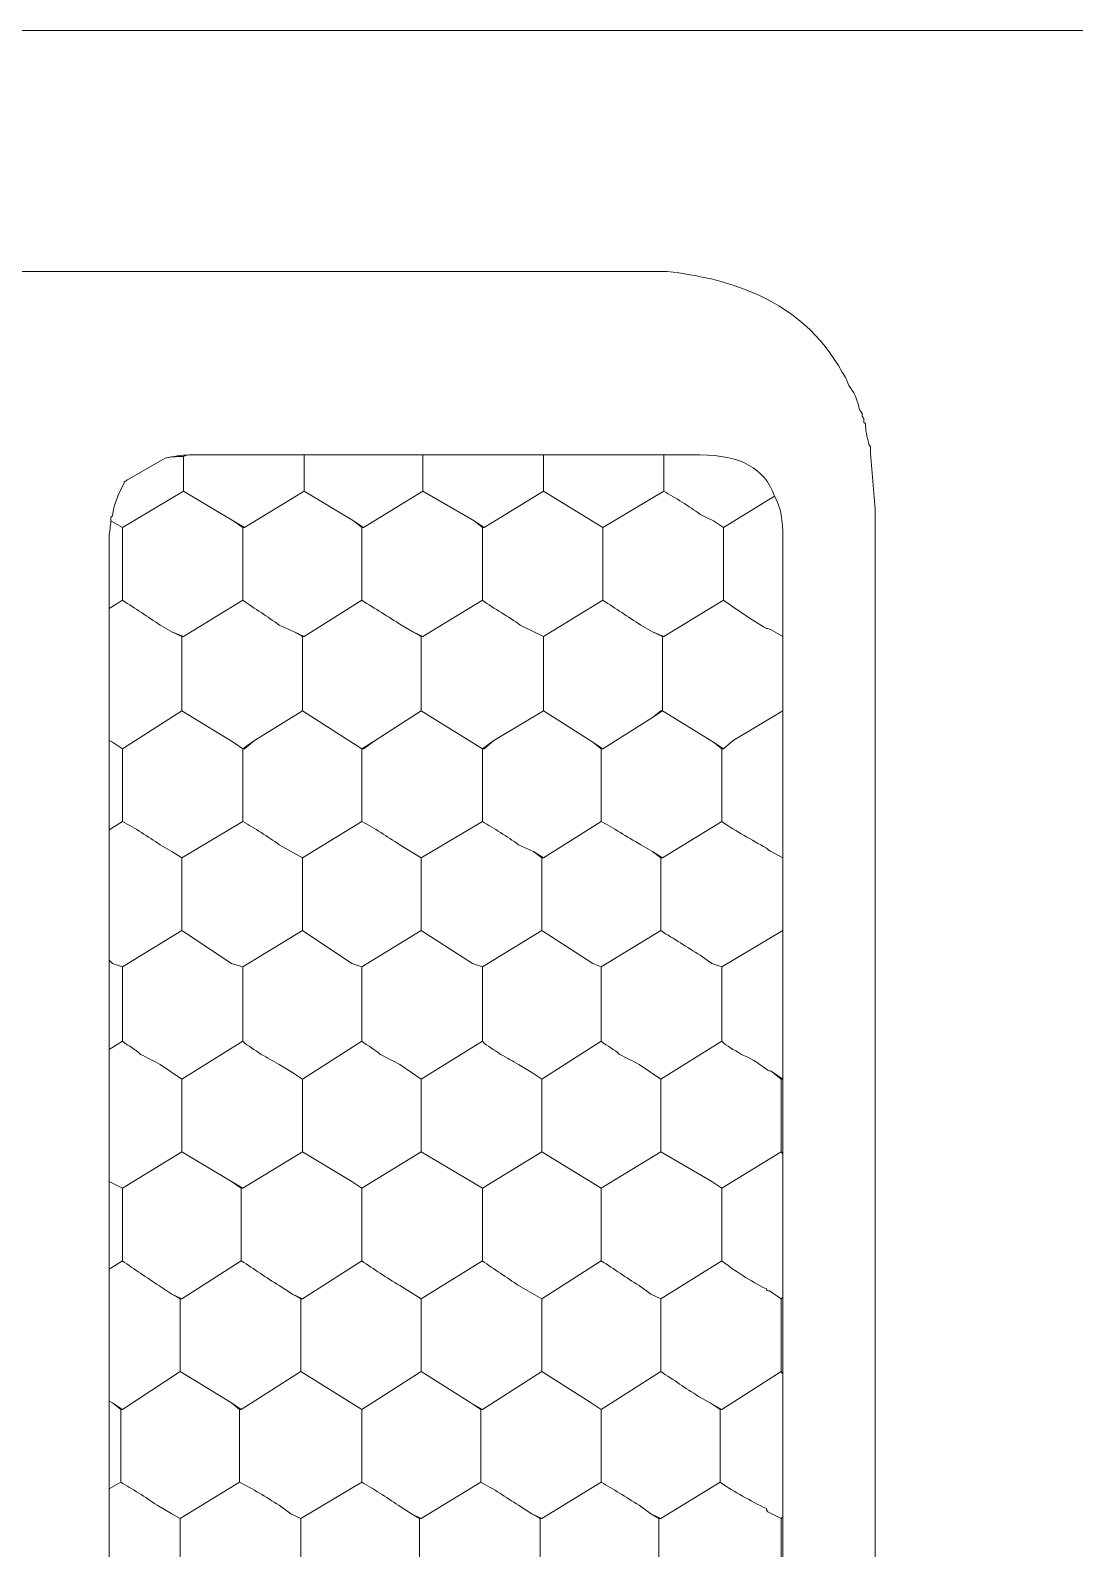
# Model space of a CAD drawing. Header units: metres. Extents: x -47.8 to 47.8, y 0 to 75.9.
# Drawn here: x 19.38 to 25.36, y 37.41 to 46.1 of the extents above; entities that cross this region are included whole.
import ezdxf

# ---------------------------------------------------------------- set-up
doc = ezdxf.new("R2010")
doc.units = ezdxf.units.M
doc.layers.add('ceco.net 240', color=7, linetype='Continuous')

msp = doc.modelspace()

# ---------------------------------------------------------------- linework, layer by layer
at = {"layer": 'ceco.net 240', "lineweight": 18}
for points in [[(26.491, 46.1035), (-26.4911, 46.1035)], [(20.256, 43.4635), (20.256, 43.6623)], [(20.9468, 43.4635), (20.9468, 43.6714)], [(21.6282, 43.6714), (21.6282, 43.4635)], [(22.3186, 43.4635), (22.3186, 43.6714)], [(23.009, 43.4635), (23.009, 43.6714)], [(20.256, 43.4635), (19.906, 43.2556)], [(20.5399, 43.2937), (20.256, 43.4635)], [(20.9468, 43.4635), (20.6061, 43.2556)], [(21.2307, 43.2937), (20.9468, 43.4635)], [(21.6282, 43.4635), (21.2872, 43.2556)], [(21.6282, 43.4635), (21.9214, 43.2937)], [(22.3186, 43.4635), (21.9782, 43.2556)], [(22.659, 43.2556), (22.3186, 43.4635)], [(23.009, 43.4635), (22.659, 43.2556)], [(23.6433, 43.4352), (23.3497, 43.2556)], [(19.8399, 43.2937), (19.906, 43.2556)], [(19.906, 43.2556), (19.906, 42.8389)], [(20.6061, 43.2556), (20.5399, 43.2937)], [(20.5399, 43.2937), (20.5968, 43.2556)], [(20.6061, 43.2556), (20.5968, 43.2556)], [(20.5968, 43.2556), (20.5968, 42.8389)], [(21.2779, 43.2556), (21.2307, 43.2937)], [(21.2872, 43.2556), (21.2307, 43.2937)], [(21.2779, 43.2556), (21.2872, 43.2556)], [(21.2779, 42.8389), (21.2779, 43.2556)], [(21.9686, 43.2556), (21.9214, 43.2937)], [(21.9214, 43.2937), (21.9782, 43.2556)], [(21.9782, 43.2556), (21.9686, 43.2556)], [(21.9686, 43.2556), (21.9686, 42.8389)], [(22.659, 42.8389), (22.659, 43.2556)], [(23.3497, 43.2556), (23.2932, 43.2937)], [(23.3497, 43.2556), (23.2932, 43.2937)], [(23.3497, 43.2556), (23.3497, 42.8389)], [(23.3497, 43.2556), (23.3497, 43.2556)], [(19.906, 42.8389), (19.8302, 42.7917)], [(20.5968, 42.8389), (20.256, 42.631)], [(20.9468, 42.631), (21.2779, 42.8389)], [(21.9686, 42.8389), (21.6282, 42.631)], [(22.3186, 42.631), (22.659, 42.8389)], [(23.3497, 42.8389), (23.009, 42.631)], [(20.256, 42.631), (20.1896, 42.6592)], [(20.1896, 42.6592), (20.2464, 42.631)], [(20.2464, 42.631), (20.256, 42.631)], [(20.2464, 42.631), (20.2464, 42.2052)], [(20.8899, 42.6592), (20.9468, 42.631)], [(20.8899, 42.6592), (20.9371, 42.631)], [(20.9371, 42.631), (20.9468, 42.631)], [(20.9371, 42.2052), (20.9371, 42.631)], [(21.6282, 42.631), (21.571, 42.6592)], [(21.571, 42.6592), (21.6186, 42.631)], [(21.6186, 42.631), (21.6282, 42.631)], [(21.6186, 42.631), (21.6186, 42.2052)], [(22.3186, 42.631), (22.3186, 42.2052)], [(23.0001, 42.631), (22.9432, 42.6592)], [(23.009, 42.631), (22.9432, 42.6592)], [(23.0001, 42.631), (23.0001, 42.2052)], [(23.009, 42.631), (23.0001, 42.631)], [(23.6905, 42.631), (23.624, 42.6691)], [(23.6905, 42.631), (23.6905, 42.631), (23.624, 42.6691)], [(23.6905, 42.2052), (23.6905, 42.631)], [(20.2464, 42.2052), (19.906, 41.9881)], [(20.5399, 42.0255), (20.2464, 42.2052)], [(20.6629, 42.0353), (20.9371, 42.2052)], [(21.2779, 41.9881), (20.9371, 42.2052)], [(21.6186, 42.2052), (21.3536, 42.0353)], [(21.9686, 41.9881), (21.6186, 42.2052)], [(22.3186, 42.2052), (22.0347, 42.0353)], [(22.6022, 42.0255), (22.3186, 42.2052)], [(23.0001, 42.2052), (22.9432, 42.168)], [(22.9432, 42.168), (22.9904, 42.2052), (23.0001, 42.2052)], [(23.0001, 42.2052), (23.2932, 42.0255)], [(23.4066, 42.0353), (23.6905, 42.2052)], [(23.6905, 42.2052), (23.6905, 42.2052)], [(22.659, 41.9881), (22.9432, 42.168)], [(19.8492, 42.0255), (19.8302, 42.0353)], [(19.906, 41.9881), (19.8492, 42.0255)], [(19.8492, 42.0255), (19.906, 41.9881)], [(20.5399, 42.0255), (20.5968, 41.9881)], [(20.5968, 41.9881), (20.5399, 42.0255)], [(20.6629, 42.0353), (20.5968, 41.9881)], [(20.5968, 41.9881), (20.6061, 41.9881), (20.6629, 42.0353)], [(21.2779, 41.9881), (21.2872, 41.9881), (21.3536, 42.0353)], [(21.3536, 42.0353), (21.2779, 41.9881)], [(22.0347, 42.0353), (21.9686, 41.9881)], [(21.9686, 41.9881), (21.9782, 41.9881), (22.0347, 42.0353)], [(22.6022, 42.0255), (22.6493, 41.9881)], [(22.659, 41.9881), (22.6022, 42.0255)], [(23.3497, 41.9881), (23.2932, 42.0255)], [(23.2932, 42.0255), (23.3404, 41.9881)], [(23.3497, 41.9881), (23.3497, 41.9881), (23.4066, 42.0353)], [(23.4066, 42.0353), (23.3497, 41.9881)], [(19.906, 41.9881), (19.906, 41.9881)], [(19.906, 41.5715), (19.906, 41.9881)], [(20.5968, 41.9881), (20.5968, 41.9881)], [(20.5968, 41.5715), (20.5968, 41.9881)], [(21.2779, 41.5715), (21.2779, 41.9881)], [(21.9686, 41.9881), (21.9686, 41.5715)], [(22.6493, 41.5715), (22.6493, 41.9881)], [(22.6493, 41.9881), (22.659, 41.9881)], [(23.3404, 41.9881), (23.3404, 41.5715)], [(23.3404, 41.9881), (23.3497, 41.9881)], [(19.906, 41.5715), (19.8302, 41.5243)], [(20.5968, 41.5715), (20.2464, 41.3635)], [(21.2779, 41.5715), (20.9371, 41.3635)], [(21.9686, 41.5715), (21.6186, 41.3635)], [(22.3186, 41.3635), (22.6493, 41.5715)], [(23.3404, 41.5715), (23.0001, 41.3635)], [(20.1896, 41.4009), (20.2464, 41.3635)], [(20.2464, 41.3635), (20.1896, 41.4009)], [(22.2618, 41.4009), (22.3186, 41.3635)], [(22.309, 41.3635), (22.2618, 41.4009)], [(22.9432, 41.4009), (22.9904, 41.3635)], [(23.0001, 41.3635), (22.9432, 41.4009)], [(20.2464, 41.3635), (20.2464, 41.3635)], [(20.2464, 40.9469), (20.2464, 41.3635)], [(20.9371, 41.3635), (20.9371, 40.9469)], [(21.6186, 40.9469), (21.6186, 41.3635)], [(22.309, 41.3635), (22.3186, 41.3635)], [(22.309, 40.9469), (22.309, 41.3635)], [(22.9904, 41.3635), (23.0001, 41.3635)], [(22.9904, 41.3635), (22.9904, 40.9469)], [(23.6905, 41.3635), (23.6905, 41.3635)], [(23.6905, 41.3635), (23.6905, 40.9469)], [(20.2464, 40.9469), (19.906, 40.7389)], [(20.5968, 40.7389), (20.5306, 40.7581), (20.2464, 40.9469)], [(20.9371, 40.9469), (20.5968, 40.7389)], [(20.9371, 40.9469), (21.221, 40.7581)], [(21.6186, 40.9469), (21.2779, 40.7389)], [(21.9118, 40.7581), (21.6186, 40.9469)], [(21.9686, 40.7389), (22.309, 40.9469)], [(22.6022, 40.7581), (22.309, 40.9469)], [(22.9904, 40.9469), (22.6493, 40.7389)], [(23.6905, 40.9469), (23.3404, 40.7389)], [(19.8492, 40.7581), (19.8302, 40.7772)], [(19.906, 40.7389), (19.8492, 40.7581)], [(19.906, 40.7389), (19.8492, 40.7581)], [(19.906, 40.7389), (19.906, 40.7389)], [(19.906, 40.3131), (19.906, 40.7389)], [(20.5968, 40.3131), (20.5968, 40.7389)], [(21.221, 40.7581), (21.2779, 40.7389)], [(21.2779, 40.7389), (21.221, 40.7581)], [(21.2779, 40.7389), (21.2779, 40.7389)], [(21.2779, 40.7389), (21.2779, 40.3131)], [(21.9118, 40.7581), (21.9686, 40.7389)], [(21.9686, 40.7389), (21.9118, 40.7581)], [(21.9686, 40.7389), (21.9686, 40.7389)], [(21.9686, 40.3131), (21.9686, 40.7389)], [(22.6493, 40.7389), (22.6022, 40.7581)], [(22.6022, 40.7581), (22.6493, 40.7389)], [(22.6493, 40.7389), (22.6493, 40.7389)], [(22.6493, 40.7389), (22.6493, 40.3131)], [(23.3404, 40.7389), (23.3404, 40.3131)], [(19.8302, 40.2659), (19.906, 40.3131)], [(20.5968, 40.3131), (20.2464, 40.0954)], [(21.2779, 40.3131), (20.9371, 40.0954)], [(21.9686, 40.3131), (21.6186, 40.0954)], [(22.6493, 40.3131), (22.309, 40.0954)], [(23.3404, 40.3131), (22.9904, 40.0954)], [(20.2464, 40.0954), (20.2464, 39.6796)], [(20.9371, 40.0954), (20.8806, 40.1335)], [(20.9371, 40.0954), (20.8806, 40.1335)], [(20.9371, 39.6796), (20.9371, 40.0954)], [(20.9371, 40.0954), (20.9371, 40.0954)], [(21.5617, 40.1335), (21.6186, 40.0954)], [(21.5617, 40.1335), (21.6186, 40.0954)], [(21.6186, 40.0954), (21.6186, 39.6796)], [(21.6186, 40.0954), (21.6186, 40.0954)], [(22.309, 40.0954), (22.2521, 40.1335)], [(22.309, 40.0954), (22.2521, 40.1335)], [(22.309, 39.6796), (22.309, 40.0954)], [(22.309, 40.0954), (22.309, 40.0954)], [(22.9904, 39.6796), (22.9904, 40.0954)], [(23.6808, 40.0954), (23.624, 40.1426)], [(23.6905, 40.0954), (23.624, 40.1426)], [(23.6808, 40.0954), (23.6808, 39.6796)], [(23.6905, 40.0954), (23.6808, 40.0954)], [(23.6905, 40.0954), (23.6905, 40.0954)], [(20.2464, 39.6796), (19.906, 39.4708)], [(20.2464, 39.6796), (20.5306, 39.5089)], [(20.5968, 39.4708), (20.9371, 39.6796)], [(21.221, 39.5089), (20.9371, 39.6796)], [(21.6186, 39.6796), (21.2779, 39.4708)], [(21.6186, 39.6796), (21.9686, 39.4708)], [(21.9686, 39.4708), (22.309, 39.6796)], [(22.309, 39.6796), (22.6493, 39.4708)], [(22.6493, 39.4708), (22.9904, 39.6796)], [(22.9904, 39.6796), (23.2836, 39.5089)], [(23.3404, 39.4708), (23.6808, 39.6796)], [(19.906, 39.4708), (19.8302, 39.5089)], [(20.5871, 39.4708), (20.5306, 39.5089)], [(20.5306, 39.5089), (20.5968, 39.4708)], [(21.2779, 39.4708), (21.221, 39.5089)], [(21.2779, 39.4708), (21.221, 39.5089)], [(23.2836, 39.5089), (23.3404, 39.4708)], [(23.2836, 39.5089), (23.3404, 39.4708)], [(19.906, 39.4708), (19.906, 39.055)], [(20.5871, 39.4708), (20.5968, 39.4708)], [(20.5871, 39.055), (20.5871, 39.4708)], [(21.2779, 39.4708), (21.2779, 39.4708)], [(21.2779, 39.055), (21.2779, 39.4708)], [(21.9686, 39.055), (21.9686, 39.4708)], [(22.6493, 39.055), (22.6493, 39.4708)], [(23.3404, 39.4708), (23.3404, 39.4708)], [(23.3404, 39.055), (23.3404, 39.4708)], [(19.906, 39.055), (19.8302, 39.0078)], [(20.2464, 38.8371), (20.5871, 39.055)], [(21.2779, 39.055), (20.9371, 38.8371)], [(21.9686, 39.055), (21.6186, 38.8371)], [(22.6493, 39.055), (22.309, 38.8371)], [(23.3404, 39.055), (22.9904, 38.8371)], [(23.6808, 38.8371), (23.6147, 38.8843)], [(23.6808, 38.8371), (23.6147, 38.8843)], [(20.1896, 38.8652), (20.2464, 38.8371)], [(20.2374, 38.8371), (20.1896, 38.8652)], [(20.2374, 38.8371), (20.2464, 38.8371)], [(20.2374, 38.4213), (20.2374, 38.8371)], [(20.8806, 38.8652), (20.9278, 38.8371)], [(20.9371, 38.8371), (20.8806, 38.8652)], [(20.9278, 38.8371), (20.9371, 38.8371)], [(20.9278, 38.8371), (20.9278, 38.4213)], [(21.6186, 38.4213), (21.6186, 38.8371)], [(22.309, 38.8371), (22.309, 38.4213)], [(22.9904, 38.8371), (22.9336, 38.8652)], [(22.9904, 38.8371), (22.9336, 38.8652)], [(22.9904, 38.8371), (22.9904, 38.8371)], [(22.9904, 38.4213), (22.9904, 38.8371)], [(23.6808, 38.8371), (23.6905, 38.8471)], [(23.6808, 38.8371), (23.6808, 38.8371)], [(23.6808, 38.4213), (23.6808, 38.8371)], [(20.2374, 38.4213), (19.906, 38.2034)], [(20.5306, 38.2414), (20.2374, 38.4213)], [(20.9278, 38.4213), (20.5871, 38.2034)], [(21.2779, 38.2034), (20.9278, 38.4213)], [(21.2779, 38.2034), (21.6186, 38.4213)], [(21.9025, 38.2414), (21.6186, 38.4213)], [(21.9686, 38.2034), (22.309, 38.4213)], [(22.309, 38.4213), (22.5929, 38.2414)], [(22.6493, 38.2034), (22.9904, 38.4213)], [(23.3404, 38.2034), (23.6808, 38.4213)], [(19.8492, 38.2414), (19.8302, 38.2506)], [(19.906, 38.2034), (19.8492, 38.2414)], [(19.8492, 38.2414), (19.8964, 38.2034)], [(19.906, 38.2034), (19.8964, 38.2034)], [(19.8964, 38.2034), (19.8964, 37.7867)], [(20.5871, 38.2034), (20.5306, 38.2414)], [(20.5778, 38.2034), (20.5306, 38.2414)], [(20.5871, 38.2034), (20.5778, 38.2034)], [(20.5778, 37.7867), (20.5778, 38.2034)], [(21.2779, 37.7867), (21.2779, 38.2034)], [(21.9025, 38.2414), (21.959, 38.2034)], [(21.9686, 38.2034), (21.9025, 38.2414)], [(21.959, 38.2034), (21.9686, 38.2034)], [(21.959, 37.7867), (21.959, 38.2034)], [(22.5929, 38.2414), (22.6493, 38.2034)], [(22.5929, 38.2414), (22.6493, 38.2034)], [(22.6493, 38.2034), (22.6493, 38.2034)], [(22.6493, 38.2034), (22.6493, 37.7867)], [(23.3404, 38.2034), (23.2739, 38.2414)], [(23.2739, 38.2414), (23.3308, 38.2034)], [(23.3308, 38.2034), (23.3404, 38.2034)], [(23.3308, 37.7867), (23.3308, 38.2034)], [(19.8964, 37.7867), (19.8302, 37.7495)], [(20.5778, 37.7867), (20.2374, 37.5788)], [(21.2779, 37.7867), (20.9278, 37.5788)], [(21.959, 37.7867), (21.6186, 37.5788)], [(22.6493, 37.7867), (22.309, 37.5788)], [(23.3308, 37.7867), (22.9904, 37.5788)], [(20.1896, 37.607), (20.2374, 37.5788)], [(20.1896, 37.607), (20.2374, 37.5788)], [(20.2374, 37.5788), (20.2374, 37.5788)], [(20.2374, 37.5788), (20.2374, 37.1629)], [(20.9278, 37.1629), (20.9278, 37.5788)], [(21.6089, 37.5788), (21.5617, 37.607)], [(21.5617, 37.607), (21.6186, 37.5788)], [(21.6186, 37.5788), (21.6089, 37.5788)], [(21.6089, 37.1629), (21.6089, 37.5788)], [(22.2993, 37.5788), (22.2521, 37.607)], [(22.309, 37.5788), (22.2521, 37.607)], [(22.309, 37.5788), (22.2993, 37.5788)], [(22.2993, 37.1629), (22.2993, 37.5788)], [(22.9336, 37.607), (22.9808, 37.5788)], [(22.9904, 37.5788), (22.9336, 37.607)], [(22.9808, 37.5788), (22.9904, 37.5788)], [(22.9808, 37.1629), (22.9808, 37.5788)], [(23.6905, 37.5887), (23.6808, 37.5788)], [(23.6808, 37.5788), (23.6808, 37.1629)]]:
    msp.add_lwpolyline(points, dxfattribs=at)
for points, knots in [([(18.6189, 29.7358), (18.6189, 29.7358), (22.8009, 29.7358), (22.8009, 29.7358), (22.8674, 29.7358), (22.9243, 29.7358), (22.9715, 29.745), (23.246, 29.7639), (23.4727, 29.8302), (23.6526, 29.9346), (23.7191, 29.972), (23.7756, 30.0101), (23.8227, 30.0481), (23.8699, 30.0953), (23.9078, 30.1334), (23.9364, 30.1806), (23.965, 30.2088), (23.974, 30.2369), (24.0026, 30.2652), (24.0122, 30.2752), (24.0215, 30.2841), (24.0215, 30.2941), (24.0215, 30.2941), (24.1921, 30.7482), (24.1921, 30.7482), (24.211, 30.8706), (24.22, 31.0131), (24.22, 31.1549), (24.22, 31.1549), (24.22, 43.3119), (24.22, 43.3119), (24.22, 43.331), (24.22, 43.3409), (24.22, 43.36), (24.22, 43.36), (24.1921, 43.6814), (24.1921, 43.6814), (24.1921, 43.6905), (24.1921, 43.6905), (24.1921, 43.6905), (24.1921, 43.7003), (24.1921, 43.7095), (24.1921, 43.7095), (24.1921, 43.7195), (24.1921, 43.7195), (24.1921, 43.7195), (24.1824, 43.7286), (24.1824, 43.7377), (24.1824, 43.7377), (24.1728, 43.7758), (24.1635, 43.8139), (24.1635, 43.8519), (24.1538, 43.8519), (24.1538, 43.8611), (24.1538, 43.8611), (24.1538, 43.8702), (24.1538, 43.8802), (24.1538, 43.8802), (24.1445, 43.8893), (24.1445, 43.8991), (24.1445, 43.8991), (24.1445, 43.9083), (24.1445, 43.9083), (24.1445, 43.9083), (24.1352, 43.9274), (24.1256, 43.9274), (24.1256, 43.9463), (24.1163, 43.9937), (24.097, 44.0318), (24.0687, 44.069), (24.0594, 44.0972), (24.0498, 44.1162), (24.0312, 44.1453), (23.9171, 44.3532), (23.7377, 44.5139), (23.501, 44.6083), (23.3594, 44.6655), (23.2078, 44.7027), (23.028, 44.7218), (23.0187, 44.7218), (23.009, 44.7218), (22.9904, 44.7218), (22.9336, 44.7218), (22.8674, 44.7218), (22.8009, 44.7218), (22.8009, 44.7218), (18.6189, 44.7218), (18.6189, 44.7218)], [0, 0, 0, 0, 1, 1, 1, 2, 2, 2, 3, 3, 3, 4, 4, 4, 5, 5, 5, 6, 6, 6, 7, 7, 7, 8, 8, 8, 9, 9, 9, 10, 10, 10, 11, 11, 11, 12, 12, 12, 13, 13, 13, 14, 14, 14, 15, 15, 15, 16, 16, 16, 17, 17, 17, 18, 18, 18, 19, 19, 19, 20, 20, 20, 21, 21, 21, 22, 22, 22, 23, 23, 23, 24, 24, 24, 25, 25, 25, 26, 26, 26, 27, 27, 27, 28, 28, 28, 29, 29, 29, 29]), ([(20.2939, 43.6714), (20.2939, 43.6714), (20.9468, 43.6714), (20.9468, 43.6714), (20.9468, 43.6714), (21.6282, 43.6714), (21.6282, 43.6714), (21.6282, 43.6714), (22.3186, 43.6714), (22.3186, 43.6714), (22.3186, 43.6714), (23.009, 43.6714), (23.009, 43.6714), (23.009, 43.6714), (23.2174, 43.6714), (23.2174, 43.6714), (23.4445, 43.6714), (23.5864, 43.596), (23.6433, 43.4352), (23.6808, 43.3691), (23.6905, 43.2937), (23.6905, 43.1984), (23.6905, 43.1984), (23.6905, 42.631), (23.6905, 42.631), (23.6905, 42.631), (23.6905, 42.2052), (23.6905, 42.2052), (23.6905, 42.2052), (23.6905, 41.3635), (23.6905, 41.3635), (23.6905, 41.3635), (23.6905, 40.9377), (23.6905, 40.9377), (23.6905, 40.9377), (23.6905, 40.0954), (23.6905, 40.0954), (23.6905, 40.0954), (23.6905, 39.6696), (23.6905, 39.6696), (23.6905, 39.6696), (23.6905, 38.8471), (23.6905, 38.8471), (23.6905, 38.8471), (23.6905, 38.4113), (23.6905, 38.4113), (23.6905, 38.4113), (23.6905, 37.5887), (23.6905, 37.5887), (23.6905, 37.5887), (23.6905, 37.144), (23.6905, 37.144), (23.6905, 37.144), (23.6905, 36.3304), (23.6905, 36.3304), (23.6905, 36.3304), (23.6905, 35.8857), (23.6905, 35.8857), (23.6905, 35.8857), (23.6905, 35.0621), (23.6905, 35.0621), (23.6905, 35.0621), (23.6905, 34.6174), (23.6905, 34.6174), (23.6905, 34.6174), (23.6905, 33.804), (23.6905, 33.804), (23.6905, 33.804), (23.6905, 33.359), (23.6905, 33.359), (23.6905, 33.359), (23.6905, 32.5456), (23.6905, 32.5456), (23.6905, 32.5456), (23.6905, 32.0918), (23.6905, 32.0918), (23.6905, 32.0918), (23.6905, 31.2773), (23.6905, 31.2773), (23.6905, 31.2773), (23.6905, 30.8998), (23.6905, 30.8998), (23.6905, 30.8706), (23.6905, 30.8526), (23.6905, 30.8234), (23.6712, 30.5875), (23.5482, 30.4548), (23.3118, 30.4267), (23.2836, 30.4267), (23.255, 30.4267), (23.2174, 30.4267), (23.2174, 30.4267), (22.6307, 30.4267), (22.6307, 30.4267), (22.6307, 30.4267), (21.94, 30.4267), (21.94, 30.4267), (21.94, 30.4267), (21.2589, 30.4267), (21.2589, 30.4267), (21.2589, 30.4267), (20.5682, 30.4267), (20.5682, 30.4267), (20.5682, 30.4267), (20.3036, 30.4267), (20.3036, 30.4267), (20.2939, 30.4267), (20.2939, 30.4267), (20.2939, 30.4267), (20.2846, 30.4267), (20.2846, 30.4267), (20.2846, 30.4267), (20.2846, 30.4267), (20.2846, 30.4267), (20.275, 30.4267), (20.275, 30.4267), (20.275, 30.4267), (20.2653, 30.4267), (20.2374, 30.4267), (20.2278, 30.4267), (20.1992, 30.4267), (20.1992, 30.4267), (20.1992, 30.4267), (20.1992, 30.4267), (20.1992, 30.4267), (19.9346, 30.5583), (19.9346, 30.5583)], [0, 0, 0, 0, 1, 1, 1, 2, 2, 2, 3, 3, 3, 4, 4, 4, 5, 5, 5, 6, 6, 6, 7, 7, 7, 8, 8, 8, 9, 9, 9, 10, 10, 10, 11, 11, 11, 12, 12, 12, 13, 13, 13, 14, 14, 14, 15, 15, 15, 16, 16, 16, 17, 17, 17, 18, 18, 18, 19, 19, 19, 20, 20, 20, 21, 21, 21, 22, 22, 22, 23, 23, 23, 24, 24, 24, 25, 25, 25, 26, 26, 26, 27, 27, 27, 28, 28, 28, 29, 29, 29, 30, 30, 30, 31, 31, 31, 32, 32, 32, 33, 33, 33, 34, 34, 34, 35, 35, 35, 36, 36, 36, 37, 37, 37, 38, 38, 38, 39, 39, 39, 40, 40, 40, 41, 41, 41, 42, 42, 42, 42]), ([(20.2939, 43.6714), (20.2846, 43.6714), (20.275, 43.6714), (20.256, 43.6623), (20.2278, 43.6623), (20.1896, 43.6623), (20.152, 43.6531)], [0, 0, 0, 0, 1, 1, 1, 2, 2, 2, 2]), ([(20.152, 43.6531), (20.152, 43.6531), (19.9346, 43.5298), (19.9346, 43.5298), (19.9346, 43.5298), (19.9346, 43.5298), (19.925, 43.5207), (19.9157, 43.5207), (19.9157, 43.5207), (19.9157, 43.5107), (19.8867, 43.4544), (19.8588, 43.3972), (19.8492, 43.3219), (19.8399, 43.3219), (19.8399, 43.3119), (19.8399, 43.3119), (19.8399, 43.3119), (19.8399, 43.3028), (19.8399, 43.2937), (19.8399, 43.2647), (19.8302, 43.2365), (19.8302, 43.1984), (19.8302, 43.1984), (19.8302, 42.7917), (19.8302, 42.7917), (19.8302, 42.7917), (19.8302, 42.0353), (19.8302, 42.0353), (19.8302, 42.0353), (19.8302, 41.5243), (19.8302, 41.5243), (19.8302, 41.5243), (19.8302, 40.7772), (19.8302, 40.7772), (19.8302, 40.7772), (19.8302, 40.2659), (19.8302, 40.2659), (19.8302, 40.2659), (19.8302, 39.5089), (19.8302, 39.5089), (19.8302, 39.5089), (19.8302, 39.0078), (19.8302, 39.0078), (19.8302, 39.0078), (19.8302, 38.2506), (19.8302, 38.2506), (19.8302, 38.2506), (19.8302, 37.7495), (19.8302, 37.7495), (19.8302, 37.7495), (19.8302, 36.9831), (19.8302, 36.9831), (19.8302, 36.9831), (19.8302, 36.4811), (19.8302, 36.4811), (19.8302, 36.4811), (19.8302, 35.715), (19.8302, 35.715), (19.8302, 35.715), (19.8302, 35.223), (19.8302, 35.223), (19.8302, 35.223), (19.8302, 34.4566), (19.8302, 34.4566), (19.8302, 34.4566), (19.8302, 33.9647), (19.8302, 33.9647), (19.8302, 33.9647), (19.8302, 33.1894), (19.8302, 33.1894), (19.8302, 33.1894), (19.8302, 32.7064), (19.8302, 32.7064), (19.8302, 32.7064), (19.8302, 31.931), (19.8302, 31.931), (19.8302, 31.931), (19.8302, 31.4389), (19.8302, 31.4389), (19.8302, 31.4389), (19.8302, 30.8998), (19.8302, 30.8998), (19.8302, 30.8898), (19.8302, 30.8806), (19.8302, 30.8706), (19.8302, 30.8706), (19.8302, 30.8706), (19.8302, 30.8706), (19.8302, 30.8706), (19.8492, 30.7482), (19.8492, 30.7482)], [0, 0, 0, 0, 1, 1, 1, 2, 2, 2, 3, 3, 3, 4, 4, 4, 5, 5, 5, 6, 6, 6, 7, 7, 7, 8, 8, 8, 9, 9, 9, 10, 10, 10, 11, 11, 11, 12, 12, 12, 13, 13, 13, 14, 14, 14, 15, 15, 15, 16, 16, 16, 17, 17, 17, 18, 18, 18, 19, 19, 19, 20, 20, 20, 21, 21, 21, 22, 22, 22, 23, 23, 23, 24, 24, 24, 25, 25, 25, 26, 26, 26, 27, 27, 27, 28, 28, 28, 29, 29, 29, 30, 30, 30, 30]), ([(23.2932, 43.2937), (23.2932, 43.2937), (23.2174, 43.331), (23.2174, 43.331), (23.151, 43.3782), (23.0752, 43.4261), (23.009, 43.4635)], [0, 0, 0, 0, 1, 1, 1, 2, 2, 2, 2]), ([(19.906, 42.8389), (19.9818, 42.7917), (20.048, 42.7445), (20.1234, 42.6973), (20.1234, 42.6973), (20.1896, 42.6592), (20.1896, 42.6592)], [0, 0, 0, 0, 1, 1, 1, 2, 2, 2, 2]), ([(20.5968, 42.8389), (20.6629, 42.7917), (20.7384, 42.7445), (20.8048, 42.6973), (20.8048, 42.6973), (20.8899, 42.6592), (20.8899, 42.6592)], [0, 0, 0, 0, 1, 1, 1, 2, 2, 2, 2]), ([(21.571, 42.6592), (21.571, 42.6592), (21.5045, 42.6973), (21.5045, 42.6973), (21.4294, 42.7445), (21.3536, 42.7917), (21.2779, 42.8389)], [0, 0, 0, 0, 1, 1, 1, 2, 2, 2, 2]), ([(21.9686, 42.8389), (22.0347, 42.7917), (22.1198, 42.7445), (22.186, 42.6973), (22.186, 42.6973), (22.3186, 42.631), (22.3186, 42.631)], [0, 0, 0, 0, 1, 1, 1, 2, 2, 2, 2]), ([(22.9432, 42.6592), (22.9432, 42.6592), (22.8767, 42.6973), (22.8767, 42.6973), (22.8009, 42.7445), (22.7348, 42.7917), (22.659, 42.8389)], [0, 0, 0, 0, 1, 1, 1, 2, 2, 2, 2]), ([(23.624, 42.6691), (23.624, 42.6691), (23.6054, 42.6782), (23.5961, 42.6782), (23.5106, 42.7254), (23.4348, 42.7826), (23.3497, 42.8389)], [0, 0, 0, 0, 1, 1, 1, 2, 2, 2, 2]), ([(20.1896, 41.4009), (20.1896, 41.4009), (20.1234, 41.439), (20.1234, 41.439), (20.048, 41.4862), (19.9818, 41.5334), (19.906, 41.5715)], [0, 0, 0, 0, 1, 1, 1, 2, 2, 2, 2]), ([(20.9371, 41.3635), (20.9371, 41.3635), (20.8048, 41.439), (20.8048, 41.439), (20.7384, 41.4862), (20.6629, 41.5334), (20.5968, 41.5715)], [0, 0, 0, 0, 1, 1, 1, 2, 2, 2, 2]), ([(21.6186, 41.3635), (21.6186, 41.3635), (21.4956, 41.439), (21.4956, 41.439), (21.4198, 41.4862), (21.3536, 41.5334), (21.2779, 41.5715)], [0, 0, 0, 0, 1, 1, 1, 2, 2, 2, 2]), ([(22.2618, 41.4009), (22.2618, 41.4009), (22.1763, 41.439), (22.1763, 41.439), (22.1102, 41.4862), (22.0347, 41.5334), (21.9686, 41.5715)], [0, 0, 0, 0, 1, 1, 1, 2, 2, 2, 2]), ([(22.9432, 41.4009), (22.9432, 41.4009), (22.8767, 41.439), (22.8767, 41.439), (22.7916, 41.4862), (22.7251, 41.5334), (22.6493, 41.5715)], [0, 0, 0, 0, 1, 1, 1, 2, 2, 2, 2]), ([(23.3404, 41.5715), (23.4255, 41.5144), (23.5106, 41.4671), (23.5961, 41.4199), (23.6054, 41.4107), (23.6147, 41.4009), (23.624, 41.4009), (23.624, 41.4009), (23.6905, 41.3635), (23.6905, 41.3635)], [0, 0, 0, 0, 1, 1, 1, 2, 2, 2, 3, 3, 3, 3]), ([(23.3404, 40.7389), (23.3404, 40.7389), (23.2836, 40.7581), (23.2836, 40.7581), (23.2836, 40.7581), (23.2174, 40.8053), (23.2174, 40.8053), (23.1417, 40.8525), (23.0662, 40.8997), (22.9904, 40.9469)], [0, 0, 0, 0, 1, 1, 1, 2, 2, 2, 3, 3, 3, 3]), ([(19.906, 40.3131), (19.9436, 40.2851), (19.9818, 40.2659), (20.0101, 40.2379), (20.048, 40.2187), (20.0859, 40.1998), (20.1234, 40.1807), (20.1234, 40.1807), (20.2464, 40.0954), (20.2464, 40.0954)], [0, 0, 0, 0, 1, 1, 1, 2, 2, 2, 3, 3, 3, 3]), ([(20.8806, 40.1335), (20.8806, 40.1335), (20.8048, 40.1807), (20.8048, 40.1807), (20.7669, 40.1998), (20.7384, 40.2187), (20.7008, 40.2379), (20.6629, 40.2659), (20.625, 40.2851), (20.5968, 40.3131)], [0, 0, 0, 0, 1, 1, 1, 2, 2, 2, 3, 3, 3, 3]), ([(21.2779, 40.3131), (21.3158, 40.2851), (21.3536, 40.2659), (21.3822, 40.2379), (21.4198, 40.2187), (21.4573, 40.1998), (21.4956, 40.1807), (21.4956, 40.1807), (21.5617, 40.1335), (21.5617, 40.1335)], [0, 0, 0, 0, 1, 1, 1, 2, 2, 2, 3, 3, 3, 3]), ([(22.2521, 40.1335), (22.2521, 40.1335), (22.1763, 40.1807), (22.1763, 40.1807), (22.1388, 40.1998), (22.1102, 40.2187), (22.0726, 40.2379), (22.0347, 40.2659), (21.9968, 40.2851), (21.9686, 40.3131)], [0, 0, 0, 0, 1, 1, 1, 2, 2, 2, 3, 3, 3, 3]), ([(22.9904, 40.0954), (22.9904, 40.0954), (22.8674, 40.1807), (22.8674, 40.1807), (22.8292, 40.1998), (22.7916, 40.2187), (22.7537, 40.2379), (22.7251, 40.2659), (22.6876, 40.2851), (22.6493, 40.3131)], [0, 0, 0, 0, 1, 1, 1, 2, 2, 2, 3, 3, 3, 3]), ([(23.624, 40.1426), (23.6147, 40.1426), (23.6054, 40.1426), (23.5961, 40.1526), (23.5482, 40.1898), (23.501, 40.2187), (23.4538, 40.2379), (23.4066, 40.2659), (23.369, 40.2851), (23.3404, 40.3131)], [0, 0, 0, 0, 1, 1, 1, 2, 2, 2, 3, 3, 3, 3]), ([(20.1896, 38.8652), (20.1896, 38.8652), (20.1141, 38.9132), (20.1141, 38.9132), (20.048, 38.9606), (19.9722, 39.0078), (19.906, 39.055)], [0, 0, 0, 0, 1, 1, 1, 2, 2, 2, 2]), ([(20.8806, 38.8652), (20.8806, 38.8652), (20.8048, 38.9132), (20.8048, 38.9132), (20.7291, 38.9606), (20.6629, 39.0078), (20.5871, 39.055)], [0, 0, 0, 0, 1, 1, 1, 2, 2, 2, 2]), ([(21.6186, 38.8371), (21.6186, 38.8371), (21.4956, 38.9132), (21.4956, 38.9132), (21.4198, 38.9606), (21.344, 39.0078), (21.2779, 39.055)], [0, 0, 0, 0, 1, 1, 1, 2, 2, 2, 2]), ([(22.309, 38.8371), (22.309, 38.8371), (22.1763, 38.9132), (22.1763, 38.9132), (22.1102, 38.9606), (22.0347, 39.0078), (21.9686, 39.055)], [0, 0, 0, 0, 1, 1, 1, 2, 2, 2, 2]), ([(22.9336, 38.8652), (22.9336, 38.8652), (22.8674, 38.9132), (22.8674, 38.9132), (22.7916, 38.9606), (22.7251, 39.0078), (22.6493, 39.055)], [0, 0, 0, 0, 1, 1, 1, 2, 2, 2, 2]), ([(23.6147, 38.8843), (23.6054, 38.8843), (23.5961, 38.8843), (23.5961, 38.8943), (23.501, 38.9415), (23.4162, 38.9978), (23.3404, 39.055)], [0, 0, 0, 0, 1, 1, 1, 2, 2, 2, 2]), ([(23.2739, 38.2414), (23.2739, 38.2414), (23.2078, 38.2788), (23.2078, 38.2788), (23.1324, 38.326), (23.0662, 38.3732), (22.9904, 38.4213)], [0, 0, 0, 0, 1, 1, 1, 2, 2, 2, 2]), ([(19.8964, 37.7867), (19.9625, 37.7495), (20.0383, 37.7023), (20.1048, 37.6551), (20.1048, 37.6551), (20.1896, 37.607), (20.1896, 37.607)], [0, 0, 0, 0, 1, 1, 1, 2, 2, 2, 2]), ([(20.9278, 37.5788), (20.9278, 37.5788), (20.871, 37.607), (20.871, 37.607), (20.871, 37.607), (20.8048, 37.6551), (20.8048, 37.6551), (20.7291, 37.7023), (20.6536, 37.7495), (20.5778, 37.7867)], [0, 0, 0, 0, 1, 1, 1, 2, 2, 2, 3, 3, 3, 3]), ([(21.5617, 37.607), (21.5617, 37.607), (21.4859, 37.6551), (21.4859, 37.6551), (21.4198, 37.7023), (21.344, 37.7495), (21.2779, 37.7867)], [0, 0, 0, 0, 1, 1, 1, 2, 2, 2, 2]), ([(22.2521, 37.607), (22.2521, 37.607), (22.1763, 37.6551), (22.1763, 37.6551), (22.1012, 37.7023), (22.0347, 37.7495), (21.959, 37.7867)], [0, 0, 0, 0, 1, 1, 1, 2, 2, 2, 2]), ([(22.9336, 37.607), (22.9336, 37.607), (22.8674, 37.6551), (22.8674, 37.6551), (22.7916, 37.7023), (22.7158, 37.7495), (22.6493, 37.7867)], [0, 0, 0, 0, 1, 1, 1, 2, 2, 2, 2]), ([(23.6808, 37.5788), (23.6808, 37.5788), (23.6054, 37.6168), (23.6054, 37.6168), (23.6054, 37.6168), (23.5961, 37.626), (23.5961, 37.6359), (23.501, 37.6831), (23.4162, 37.7303), (23.3308, 37.7867)], [0, 0, 0, 0, 1, 1, 1, 2, 2, 2, 3, 3, 3, 3])]:
    msp.add_open_spline(points, degree=3, knots=knots, dxfattribs=at)
for points in [[(20.2939, 43.6714), (20.2374, 43.6714), (20.1992, 43.6623), (20.152, 43.6531)], [(23.6905, 40.9377), (23.6905, 40.9469), (23.6905, 40.9469), (23.6905, 40.9469)], [(23.6808, 39.6796), (23.6905, 39.6696), (23.6905, 39.6696), (23.6905, 39.6696)], [(23.6905, 38.4113), (23.6905, 38.4113), (23.6808, 38.4113), (23.6808, 38.4213)]]:
    msp.add_open_spline(points, degree=3, dxfattribs=at)

doc.saveas('drawing.dxf')
